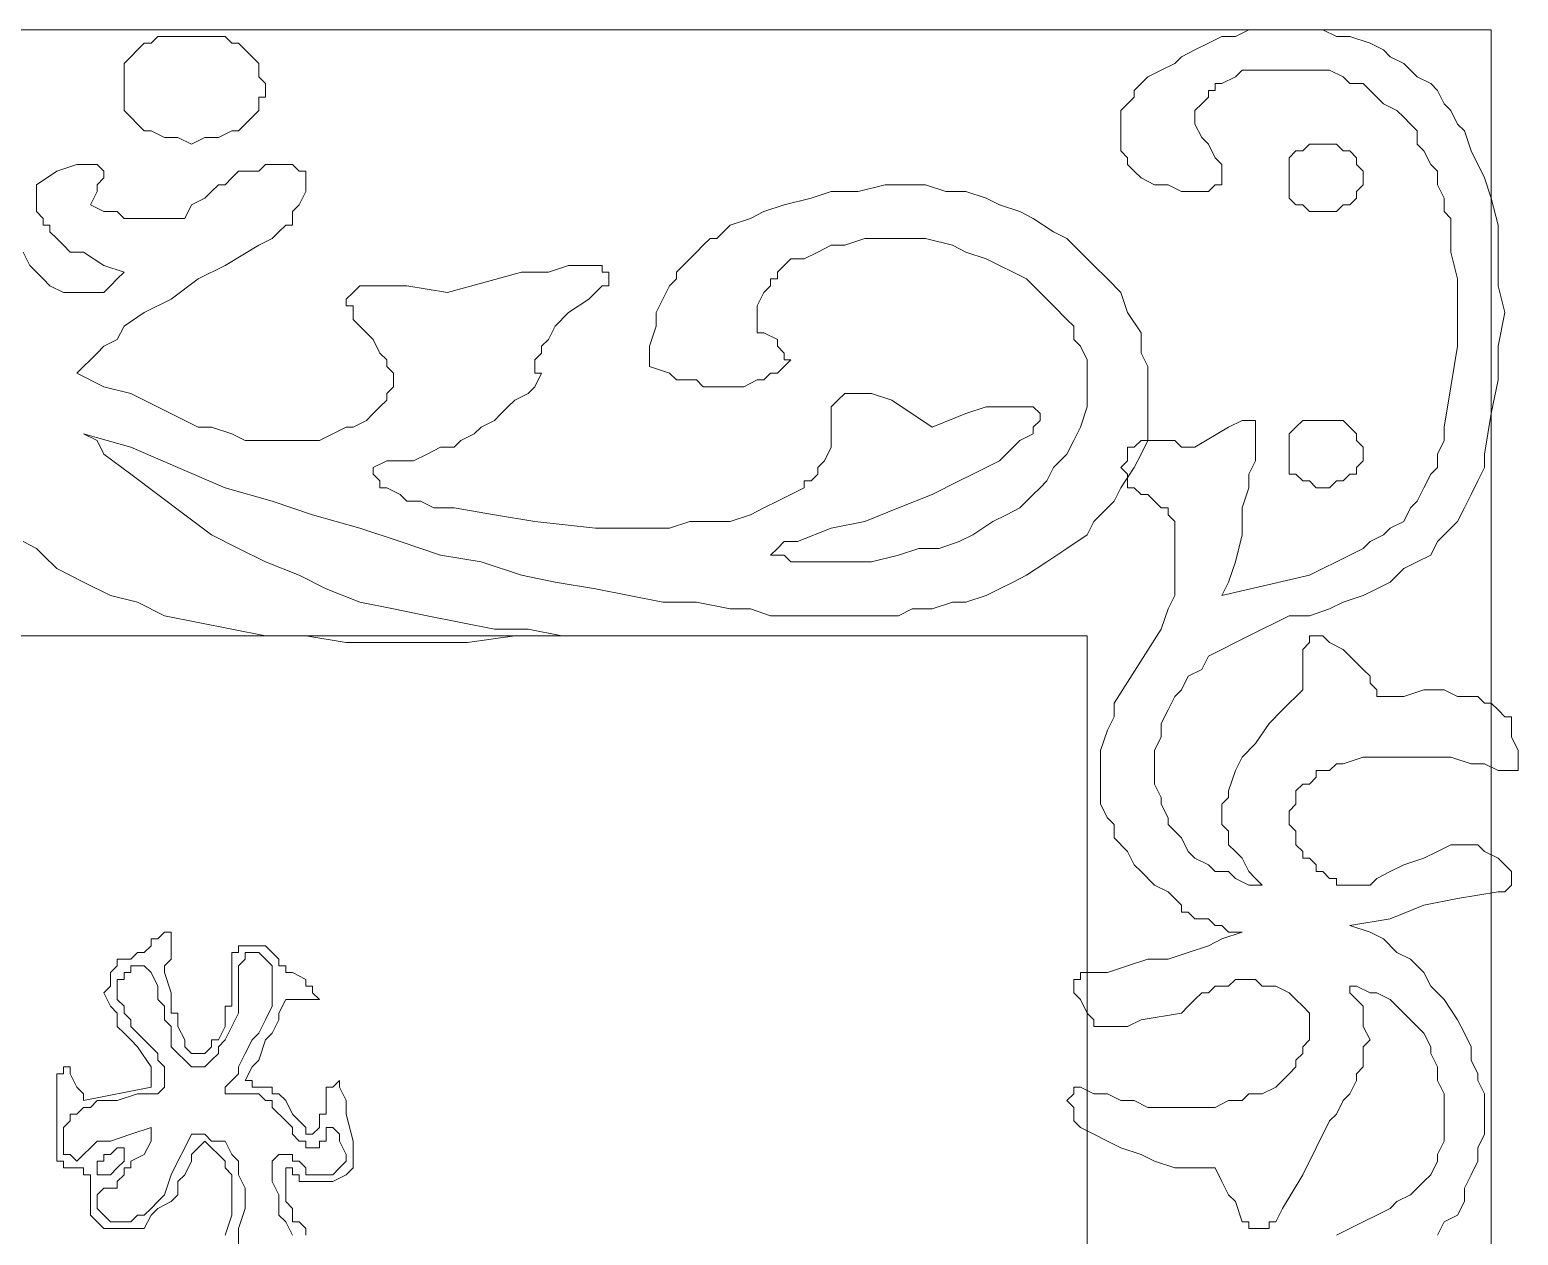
# Model space of a CAD drawing. Extents: x -66030 to 95157, y -13132 to 45879.
# Drawn here: x -17823 to -16960, y 15600 to 16300 of the extents above; entities that cross this region are included whole.
import ezdxf

# ---------------------------------------------------------------- set-up
doc = ezdxf.new("R2010")
doc.units = 0
doc.header["$LTSCALE"] = 100
doc.header["$MEASUREMENT"] = 0
doc.layers.get('0').update_dxf_attribs({"linetype": 'CONTINUOUS'})

msp = doc.modelspace()

# ---------------------------------------------------------------- linework, layer by layer
at = {"lineweight": 0}
for points in [[(-18710.04, 16299.58), (-16975.79, 16299.58), (-16975.79, 13143.56), (-18710.04, 13143.56), (-18710.04, 16299.58)], [(-17729.64, 16233.18), (-17737.46, 16237.08), (-17745.27, 16237.08), (-17753.08, 16240.99), (-17756.99, 16240.99), (-17760.89, 16244.9), (-17760.89, 16244.9), (-17764.8, 16248.8), (-17764.8, 16248.8), (-17768.7, 16252.71), (-17768.7, 16256.61), (-17768.7, 16260.52), (-17768.7, 16260.52), (-17768.7, 16264.43), (-17768.7, 16268.33), (-17768.7, 16272.24), (-17768.7, 16276.14), (-17768.7, 16280.05), (-17764.8, 16283.96), (-17764.8, 16283.96), (-17760.89, 16287.86), (-17760.89, 16287.86), (-17756.99, 16291.77), (-17753.08, 16291.77), (-17749.17, 16295.67), (-17745.27, 16295.67), (-17737.46, 16295.67), (-17729.64, 16295.67), (-17721.83, 16295.67), (-17714.02, 16295.67), (-17710.11, 16295.67), (-17706.21, 16291.77), (-17702.3, 16291.77), (-17698.4, 16287.86), (-17698.4, 16287.86), (-17694.49, 16283.96), (-17694.49, 16283.96), (-17690.58, 16280.05), (-17690.58, 16276.14), (-17690.58, 16272.24), (-17686.68, 16268.33), (-17686.68, 16264.43), (-17686.68, 16260.52), (-17690.58, 16260.52), (-17690.58, 16256.61), (-17690.58, 16252.71), (-17694.49, 16248.8), (-17694.49, 16248.8), (-17698.4, 16244.9), (-17698.4, 16244.9), (-17702.3, 16240.99), (-17706.21, 16240.99), (-17714.02, 16237.08), (-17721.83, 16237.08), (-17729.64, 16233.18)], [(-17092.97, 16213.65), (-17092.97, 16209.74), (-17092.97, 16205.84), (-17092.97, 16201.93), (-17089.07, 16198.02), (-17085.16, 16198.02), (-17081.25, 16194.12), (-17077.35, 16194.12), (-17073.44, 16194.12), (-17069.54, 16194.12), (-17065.63, 16194.12), (-17061.72, 16198.02), (-17057.82, 16198.02), (-17053.91, 16201.93), (-17053.91, 16205.84), (-17050.01, 16209.74), (-17050.01, 16213.65), (-17050.01, 16217.55), (-17053.91, 16221.46), (-17053.91, 16225.37), (-17057.82, 16229.27), (-17061.72, 16229.27), (-17065.63, 16233.18), (-17069.54, 16233.18), (-17073.44, 16233.18), (-17077.35, 16233.18), (-17081.25, 16233.18), (-17085.16, 16229.27), (-17089.07, 16229.27), (-17092.97, 16225.37), (-17092.97, 16221.46), (-17092.97, 16217.55), (-17092.97, 16213.65)], [(-17092.97, 16053.5), (-17092.97, 16049.6), (-17092.97, 16045.69), (-17092.97, 16041.79), (-17089.07, 16041.79), (-17085.16, 16037.88), (-17081.25, 16037.88), (-17077.35, 16033.97), (-17073.44, 16033.97), (-17069.54, 16033.97), (-17065.63, 16037.88), (-17061.72, 16037.88), (-17057.82, 16041.79), (-17053.91, 16041.79), (-17053.91, 16045.69), (-17050.01, 16049.6), (-17050.01, 16053.5), (-17050.01, 16057.41), (-17053.91, 16061.32), (-17053.91, 16065.22), (-17057.82, 16069.13), (-17061.72, 16073.03), (-17065.63, 16073.03), (-17069.54, 16073.03), (-17073.44, 16073.03), (-17077.35, 16073.03), (-17081.25, 16073.03), (-17085.16, 16073.03), (-17089.07, 16069.13), (-17092.97, 16065.22), (-17092.97, 16061.32), (-17092.97, 16057.41), (-17092.97, 16053.5)], [(-18475.68, 15948.04), (-17210.15, 15948.04), (-17210.15, 13381.82), (-18475.68, 13381.82), (-18475.68, 15948.04)], [(-17780.42, 15635.56), (-17776.52, 15635.56), (-17776.52, 15635.56), (-17772.61, 15639.47), (-17772.61, 15639.47), (-17768.7, 15643.38), (-17768.7, 15651.19), (-17772.61, 15651.19), (-17776.52, 15647.28), (-17776.52, 15647.28), (-17780.42, 15647.28), (-17780.42, 15643.38), (-17784.33, 15643.38), (-17784.33, 15639.47), (-17784.33, 15639.47), (-17784.33, 15635.56), (-17784.33, 15635.56), (-17780.42, 15635.56), (-17780.42, 15635.56)]]:
    msp.add_lwpolyline(points, close=True, dxfattribs=at)
for points in [[(-17007.04, 15600.41), (-17003.13, 15608.22), (-16995.32, 15612.13), (-16991.42, 15619.94), (-16991.42, 15627.75), (-16987.51, 15635.56), (-16983.6, 15643.38), (-16983.6, 15651.19), (-16979.7, 15659), (-16979.7, 15666.81), (-16979.7, 15674.62), (-16979.7, 15682.44), (-16983.6, 15690.25), (-16983.6, 15694.15), (-16987.51, 15701.97), (-16987.51, 15709.78), (-16991.42, 15717.59), (-16995.32, 15725.4), (-17003.13, 15737.12), (-17010.95, 15744.93), (-17014.85, 15752.74), (-17022.66, 15760.56), (-17030.48, 15764.46), (-17038.29, 15772.27), (-17046.1, 15776.18), (-17057.82, 15780.09), (-17034.38, 15783.99), (-17014.85, 15791.8), (-16995.32, 15795.71), (-16971.89, 15799.62), (-16967.98, 15799.62), (-16967.98, 15799.62), (-16964.07, 15803.52), (-16964.07, 15803.52), (-16964.07, 15807.43), (-16964.07, 15807.43), (-16964.07, 15807.43), (-16964.07, 15811.33), (-16967.98, 15815.24), (-16967.98, 15815.24), (-16971.89, 15819.15), (-16979.7, 15823.05), (-16983.6, 15826.96), (-16983.6, 15826.96), (-16987.51, 15826.96), (-16995.32, 15826.96), (-16999.23, 15826.96), (-17007.04, 15823.05), (-17014.85, 15819.15), (-17026.57, 15815.24), (-17034.38, 15811.33), (-17042.19, 15807.43), (-17046.1, 15803.52), (-17050.01, 15803.52), (-17053.91, 15803.52), (-17057.82, 15803.52), (-17061.72, 15803.52), (-17065.63, 15803.52), (-17065.63, 15807.43), (-17069.54, 15807.43), (-17073.44, 15811.33), (-17077.35, 15811.33), (-17077.35, 15815.24), (-17081.25, 15819.15), (-17085.16, 15819.15), (-17085.16, 15823.05), (-17089.07, 15826.96), (-17089.07, 15834.77), (-17092.97, 15838.68), (-17092.97, 15842.58), (-17092.97, 15846.49), (-17092.97, 15846.49), (-17089.07, 15850.39), (-17089.07, 15854.3), (-17089.07, 15858.2), (-17085.16, 15862.11), (-17081.25, 15862.11), (-17077.35, 15866.02), (-17077.35, 15869.92), (-17069.54, 15869.92), (-17065.63, 15873.83), (-17061.72, 15873.83), (-17050.01, 15877.73), (-17038.29, 15877.73), (-17030.48, 15877.73), (-17018.76, 15877.73), (-17007.04, 15877.73), (-16999.23, 15877.73), (-16987.51, 15873.83), (-16979.7, 15873.83), (-16971.89, 15869.92), (-16967.98, 15869.92), (-16967.98, 15869.92), (-16964.07, 15869.92), (-16964.07, 15869.92), (-16960.17, 15869.92), (-16960.17, 15873.83), (-16960.17, 15873.83), (-16960.17, 15877.73), (-16960.17, 15881.64), (-16960.17, 15881.64), (-16964.07, 15889.45), (-16964.07, 15901.17), (-16967.98, 15901.17), (-16971.89, 15905.08), (-16975.79, 15908.98), (-16979.7, 15908.98), (-16983.6, 15912.89), (-16987.51, 15912.89), (-16991.42, 15912.89), (-16995.32, 15912.89), (-17003.13, 15916.79), (-17014.85, 15916.79), (-17026.57, 15912.89), (-17042.19, 15912.89), (-17042.19, 15916.79), (-17046.1, 15920.7), (-17046.1, 15924.61), (-17050.01, 15928.51), (-17053.91, 15932.42), (-17057.82, 15936.32), (-17061.72, 15940.23), (-17069.54, 15944.14), (-17073.44, 15948.04), (-17073.44, 15948.04), (-17077.35, 15948.04), (-17077.35, 15948.04), (-17081.25, 15948.04), (-17081.25, 15948.04), (-17081.25, 15944.14), (-17081.25, 15944.14), (-17085.16, 15940.23), (-17085.16, 15936.32), (-17085.16, 15928.51), (-17085.16, 15920.7), (-17085.16, 15916.79), (-17085.16, 15916.79), (-17096.88, 15905.08), (-17104.69, 15897.26), (-17112.5, 15885.55), (-17120.31, 15877.73), (-17124.22, 15869.92), (-17128.13, 15858.2), (-17128.13, 15854.3), (-17132.03, 15850.39), (-17132.03, 15846.49), (-17132.03, 15842.58), (-17132.03, 15838.68), (-17128.13, 15834.77), (-17128.13, 15826.96), (-17124.22, 15823.05), (-17120.31, 15819.15), (-17116.41, 15811.33), (-17112.5, 15807.43), (-17108.6, 15803.52), (-17116.41, 15803.52), (-17124.22, 15807.43), (-17128.13, 15811.33), (-17135.94, 15811.33), (-17139.84, 15815.24), (-17147.65, 15819.15), (-17151.56, 15823.05), (-17155.47, 15830.86), (-17159.37, 15834.77), (-17163.28, 15838.68), (-17163.28, 15842.58), (-17167.18, 15850.39), (-17167.18, 15854.3), (-17171.09, 15862.11), (-17171.09, 15869.92), (-17171.09, 15873.83), (-17171.09, 15881.64), (-17167.18, 15889.45), (-17167.18, 15897.26), (-17163.28, 15905.08), (-17159.37, 15912.89), (-17155.47, 15916.79), (-17151.56, 15924.61), (-17143.75, 15928.51), (-17139.84, 15936.32), (-17132.03, 15940.23), (-17124.22, 15944.14), (-17116.41, 15948.04), (-17108.6, 15951.95), (-17100.78, 15955.85), (-17092.97, 15959.76), (-17081.25, 15959.76), (-17069.54, 15963.67), (-17061.72, 15967.57), (-17050.01, 15971.48), (-17042.19, 15975.38), (-17034.38, 15979.29), (-17026.57, 15987.1), (-17018.76, 15991.01), (-17010.95, 15994.91), (-17007.04, 16002.73), (-16999.23, 16010.54), (-16995.32, 16014.44), (-16991.42, 16022.26), (-16987.51, 16030.07), (-16983.6, 16037.88), (-16979.7, 16045.69), (-16979.7, 16053.5), (-16975.79, 16076.94), (-16971.89, 16096.47), (-16971.89, 16116), (-16967.98, 16135.53), (-16971.89, 16151.15), (-16971.89, 16170.68), (-16971.89, 16186.31), (-16975.79, 16201.93), (-16979.7, 16213.65), (-16987.51, 16229.27), (-16991.42, 16240.99), (-16995.32, 16244.9), (-16999.23, 16252.71), (-17003.13, 16256.61), (-17007.04, 16264.43), (-17010.95, 16268.33), (-17018.76, 16272.24), (-17022.66, 16276.14), (-17026.57, 16280.05), (-17034.38, 16283.96), (-17038.29, 16287.86), (-17046.1, 16291.77), (-17057.82, 16295.67), (-17065.63, 16295.67), (-17073.44, 16299.58), (-17081.25, 16299.58), (-17089.07, 16299.58), (-17100.78, 16299.58), (-17108.6, 16299.58), (-17116.41, 16299.58), (-17124.22, 16295.67), (-17132.03, 16295.67), (-17139.84, 16291.77), (-17147.65, 16287.86), (-17155.47, 16283.96), (-17159.37, 16280.05), (-17167.18, 16276.14), (-17175, 16272.24), (-17178.9, 16268.33), (-17182.81, 16264.43), (-17182.81, 16260.52), (-17186.71, 16256.61), (-17190.62, 16252.71), (-17190.62, 16248.8), (-17190.62, 16244.9), (-17190.62, 16240.99), (-17190.62, 16237.08), (-17190.62, 16233.18), (-17190.62, 16229.27), (-17186.71, 16225.37), (-17186.71, 16221.46), (-17182.81, 16217.55), (-17178.9, 16213.65), (-17171.09, 16209.74), (-17163.28, 16209.74), (-17155.47, 16205.84), (-17147.65, 16205.84), (-17143.75, 16205.84), (-17139.84, 16205.84), (-17135.94, 16209.74), (-17132.03, 16209.74), (-17132.03, 16209.74), (-17132.03, 16213.65), (-17132.03, 16213.65), (-17132.03, 16217.55), (-17132.03, 16221.46), (-17135.94, 16225.37), (-17139.84, 16233.18), (-17143.75, 16237.08), (-17147.65, 16244.9), (-17147.65, 16248.8), (-17147.65, 16252.71), (-17143.75, 16256.61), (-17139.84, 16260.52), (-17139.84, 16264.43), (-17135.94, 16264.43), (-17135.94, 16268.33), (-17132.03, 16268.33), (-17124.22, 16272.24), (-17120.31, 16276.14), (-17112.5, 16276.14), (-17100.78, 16276.14), (-17092.97, 16276.14), (-17081.25, 16276.14), (-17073.44, 16276.14), (-17069.54, 16276.14), (-17061.72, 16272.24), (-17057.82, 16268.33), (-17050.01, 16268.33), (-17046.1, 16264.43), (-17042.19, 16260.52), (-17038.29, 16256.61), (-17030.48, 16252.71), (-17026.57, 16248.8), (-17022.66, 16244.9), (-17018.76, 16240.99), (-17018.76, 16233.18), (-17014.85, 16229.27), (-17010.95, 16221.46), (-17007.04, 16217.55), (-17007.04, 16209.74), (-17003.13, 16201.93), (-17003.13, 16194.12), (-16999.23, 16190.21), (-16999.23, 16178.49), (-16999.23, 16170.68), (-16995.32, 16155.06), (-16995.32, 16135.53), (-16995.32, 16116), (-16999.23, 16092.56), (-17003.13, 16069.13), (-17003.13, 16061.32), (-17007.04, 16053.5), (-17007.04, 16045.69), (-17010.95, 16041.79), (-17014.85, 16033.97), (-17018.76, 16026.16), (-17022.66, 16022.26), (-17026.57, 16014.44), (-17034.38, 16010.54), (-17038.29, 16006.63), (-17046.1, 16002.73), (-17050.01, 15998.82), (-17057.82, 15994.91), (-17065.63, 15991.01), (-17073.44, 15987.1), (-17081.25, 15983.2), (-17132.03, 15971.48), (-17128.13, 15979.29), (-17124.22, 15991.01), (-17120.31, 16006.63), (-17120.31, 16022.26), (-17116.41, 16033.97), (-17116.41, 16041.79), (-17112.5, 16049.6), (-17112.5, 16057.41), (-17112.5, 16061.32), (-17112.5, 16069.13), (-17112.5, 16073.03), (-17112.5, 16073.03), (-17112.5, 16073.03), (-17112.5, 16073.03), (-17116.41, 16073.03), (-17116.41, 16073.03), (-17116.41, 16073.03), (-17120.31, 16073.03), (-17128.13, 16069.13), (-17147.65, 16057.41), (-17151.56, 16057.41), (-17155.47, 16057.41), (-17159.37, 16061.32), (-17163.28, 16061.32), (-17167.18, 16061.32), (-17175, 16061.32), (-17178.9, 16061.32), (-17182.81, 16057.41), (-17186.71, 16057.41), (-17186.71, 16053.5), (-17186.71, 16049.6), (-17190.62, 16045.69), (-17186.71, 16041.79), (-17186.71, 16037.88), (-17186.71, 16033.97), (-17182.81, 16033.97), (-17178.9, 16030.07), (-17175, 16030.07), (-17171.09, 16026.16), (-17167.18, 16022.26), (-17163.28, 16022.26), (-17163.28, 16018.35), (-17159.37, 16014.44), (-17159.37, 16006.63), (-17159.37, 16002.73), (-17159.37, 15998.82), (-17159.37, 15991.01), (-17159.37, 15983.2), (-17159.37, 15979.29), (-17159.37, 15971.48), (-17163.28, 15963.67), (-17167.18, 15951.95), (-17194.53, 15908.98), (-17194.53, 15901.17), (-17198.43, 15893.36), (-17202.34, 15881.64), (-17202.34, 15873.83), (-17202.34, 15866.02), (-17202.34, 15858.2), (-17202.34, 15850.39), (-17198.43, 15842.58), (-17194.53, 15838.68), (-17194.53, 15830.86), (-17186.71, 15823.05), (-17182.81, 15815.24), (-17178.9, 15811.33), (-17171.09, 15803.52), (-17163.28, 15799.62), (-17155.47, 15791.8), (-17155.47, 15787.9), (-17151.56, 15787.9), (-17147.65, 15783.99), (-17139.84, 15783.99), (-17135.94, 15780.09), (-17132.03, 15780.09), (-17128.13, 15776.18), (-17120.31, 15776.18), (-17132.03, 15772.27), (-17139.84, 15768.37), (-17151.56, 15764.46), (-17163.28, 15760.56), (-17175, 15760.56), (-17186.71, 15756.65), (-17198.43, 15752.74), (-17210.15, 15752.74), (-17214.06, 15752.74), (-17214.06, 15752.74), (-17214.06, 15748.84), (-17217.96, 15748.84), (-17217.96, 15748.84), (-17217.96, 15744.93), (-17217.96, 15744.93), (-17217.96, 15741.03), (-17214.06, 15737.12), (-17210.15, 15729.31), (-17206.24, 15725.4), (-17206.24, 15725.4), (-17206.24, 15721.5), (-17206.24, 15721.5), (-17206.24, 15721.5), (-17202.34, 15721.5), (-17194.53, 15721.5), (-17186.71, 15721.5), (-17178.9, 15725.4), (-17155.47, 15729.31), (-17151.56, 15733.21), (-17147.65, 15737.12), (-17143.75, 15741.03), (-17139.84, 15741.03), (-17135.94, 15744.93), (-17132.03, 15744.93), (-17128.13, 15744.93), (-17124.22, 15748.84), (-17120.31, 15748.84), (-17116.41, 15748.84), (-17112.5, 15748.84), (-17108.6, 15744.93), (-17104.69, 15744.93), (-17100.78, 15744.93), (-17092.97, 15741.03), (-17089.07, 15737.12), (-17085.16, 15733.21), (-17085.16, 15733.21), (-17081.25, 15729.31), (-17081.25, 15725.4), (-17081.25, 15721.5), (-17081.25, 15717.59), (-17081.25, 15713.68), (-17081.25, 15713.68), (-17085.16, 15709.78), (-17085.16, 15705.87), (-17089.07, 15701.97), (-17089.07, 15698.06), (-17092.97, 15694.15), (-17096.88, 15690.25), (-17100.78, 15686.34), (-17108.6, 15682.44), (-17116.41, 15682.44), (-17120.31, 15678.53), (-17128.13, 15678.53), (-17135.94, 15674.62), (-17139.84, 15674.62), (-17147.65, 15674.62), (-17155.47, 15674.62), (-17163.28, 15674.62), (-17171.09, 15674.62), (-17175, 15674.62), (-17182.81, 15678.53), (-17190.62, 15678.53), (-17198.43, 15682.44), (-17206.24, 15682.44), (-17214.06, 15686.34), (-17217.96, 15686.34), (-17217.96, 15686.34), (-17217.96, 15682.44), (-17217.96, 15682.44), (-17221.87, 15678.53), (-17221.87, 15678.53), (-17217.96, 15674.62), (-17217.96, 15666.81), (-17214.06, 15662.91), (-17206.24, 15659), (-17198.43, 15655.09), (-17190.62, 15651.19), (-17178.9, 15647.28), (-17171.09, 15643.38), (-17159.37, 15639.47), (-17147.65, 15639.47), (-17135.94, 15639.47), (-17132.03, 15631.66), (-17128.13, 15623.85), (-17124.22, 15619.94), (-17120.31, 15608.22), (-17116.41, 15608.22), (-17116.41, 15604.32), (-17112.5, 15604.32), (-17108.6, 15604.32), (-17104.69, 15604.32), (-17104.69, 15608.22), (-17100.78, 15608.22), (-17096.88, 15616.03), (-17085.16, 15635.56), (-17069.54, 15666.81), (-17065.63, 15670.72), (-17061.72, 15678.53), (-17057.82, 15682.44), (-17053.91, 15690.25), (-17053.91, 15694.15), (-17050.01, 15698.06), (-17050.01, 15705.87), (-17050.01, 15709.78), (-17046.1, 15713.68), (-17050.01, 15721.5), (-17050.01, 15725.4), (-17050.01, 15729.31), (-17050.01, 15733.21), (-17053.91, 15737.12), (-17057.82, 15741.03), (-17057.82, 15744.93), (-17053.91, 15744.93), (-17046.1, 15741.03), (-17042.19, 15741.03), (-17034.38, 15737.12), (-17030.48, 15733.21), (-17026.57, 15729.31), (-17022.66, 15725.4), (-17018.76, 15721.5), (-17014.85, 15717.59), (-17010.95, 15709.78), (-17010.95, 15705.87), (-17007.04, 15698.06), (-17007.04, 15690.25), (-17003.13, 15682.44), (-17003.13, 15674.62), (-17003.13, 15666.81), (-17003.13, 15659), (-17003.13, 15655.09), (-17007.04, 15647.28), (-17007.04, 15643.38), (-17010.95, 15635.56), (-17014.85, 15631.66), (-17018.76, 15627.75), (-17022.66, 15623.85), (-17030.48, 15619.94), (-17034.38, 15616.03), (-17042.19, 15612.13), (-17050.01, 15608.22), (-17057.82, 15604.32), (-17065.63, 15600.41)], [(-17827.29, 16170.68), (-17823.39, 16162.87), (-17819.48, 16158.96), (-17815.58, 16155.06), (-17811.67, 16151.15), (-17803.86, 16147.25), (-17799.95, 16147.25), (-17796.05, 16147.25), (-17792.14, 16147.25), (-17788.23, 16147.25), (-17784.33, 16147.25), (-17780.42, 16147.25), (-17776.52, 16151.15), (-17772.61, 16155.06), (-17768.7, 16158.96), (-17780.42, 16162.87), (-17792.14, 16170.68), (-17799.95, 16170.68), (-17803.86, 16174.59), (-17807.76, 16178.49), (-17811.67, 16182.4), (-17811.67, 16186.31), (-17815.58, 16186.31), (-17815.58, 16190.21), (-17819.48, 16194.12), (-17819.48, 16198.02), (-17819.48, 16201.93), (-17819.48, 16205.84), (-17819.48, 16209.74), (-17807.76, 16217.55), (-17796.05, 16221.46), (-17792.14, 16221.46), (-17792.14, 16221.46), (-17788.23, 16221.46), (-17784.33, 16221.46), (-17784.33, 16221.46), (-17784.33, 16221.46), (-17780.42, 16217.55), (-17780.42, 16213.65), (-17784.33, 16209.74), (-17784.33, 16205.84), (-17788.23, 16198.02), (-17780.42, 16194.12), (-17772.61, 16194.12), (-17768.7, 16190.21), (-17760.89, 16190.21), (-17753.08, 16190.21), (-17745.27, 16190.21), (-17741.36, 16190.21), (-17733.55, 16190.21), (-17729.64, 16198.02), (-17721.83, 16201.93), (-17717.93, 16205.84), (-17714.02, 16209.74), (-17710.11, 16209.74), (-17706.21, 16213.65), (-17702.3, 16217.55), (-17694.49, 16217.55), (-17690.58, 16217.55), (-17686.68, 16221.46), (-17682.77, 16221.46), (-17678.87, 16221.46), (-17674.96, 16221.46), (-17671.05, 16221.46), (-17667.15, 16217.55), (-17663.24, 16217.55), (-17663.24, 16209.74), (-17663.24, 16205.84), (-17667.15, 16198.02), (-17671.05, 16194.12), (-17671.05, 16190.21), (-17671.05, 16186.31), (-17674.96, 16186.31), (-17678.87, 16182.4), (-17682.77, 16178.49), (-17690.58, 16174.59), (-17710.11, 16162.87), (-17725.74, 16155.06), (-17741.36, 16143.34), (-17756.99, 16135.53), (-17768.7, 16127.72), (-17772.61, 16119.9), (-17780.42, 16116), (-17784.33, 16112.09), (-17788.23, 16108.19), (-17792.14, 16104.28), (-17796.05, 16100.37), (-17780.42, 16092.56), (-17764.8, 16088.66), (-17733.55, 16073.03), (-17725.74, 16069.13), (-17717.93, 16069.13), (-17706.21, 16065.22), (-17698.4, 16061.32), (-17686.68, 16061.32), (-17678.87, 16061.32), (-17667.15, 16061.32), (-17655.43, 16061.32), (-17647.62, 16065.22), (-17639.81, 16069.13), (-17635.9, 16069.13), (-17628.09, 16073.03), (-17624.18, 16076.94), (-17620.28, 16080.84), (-17616.37, 16084.75), (-17616.37, 16088.66), (-17612.47, 16092.56), (-17612.47, 16096.47), (-17612.47, 16100.37), (-17616.37, 16104.28), (-17616.37, 16108.19), (-17620.28, 16112.09), (-17624.18, 16119.9), (-17628.09, 16123.81), (-17631.99, 16127.72), (-17635.9, 16131.62), (-17635.9, 16135.53), (-17635.9, 16139.43), (-17639.81, 16139.43), (-17639.81, 16143.34), (-17639.81, 16143.34), (-17635.9, 16147.25), (-17635.9, 16147.25), (-17631.99, 16151.15), (-17631.99, 16151.15), (-17628.09, 16151.15), (-17620.28, 16151.15), (-17616.37, 16151.15), (-17604.65, 16151.15), (-17581.22, 16147.25), (-17538.25, 16158.96), (-17522.63, 16158.96), (-17510.91, 16162.87), (-17503.1, 16162.87), (-17495.29, 16162.87), (-17491.38, 16162.87), (-17491.38, 16158.96), (-17487.47, 16158.96), (-17487.47, 16158.96), (-17487.47, 16155.06), (-17487.47, 16155.06), (-17487.47, 16151.15), (-17491.38, 16151.15), (-17499.19, 16143.34), (-17510.91, 16135.53), (-17518.72, 16127.72), (-17522.63, 16119.9), (-17526.53, 16116), (-17526.53, 16112.09), (-17526.53, 16112.09), (-17530.44, 16108.19), (-17530.44, 16104.28), (-17530.44, 16104.28), (-17530.44, 16100.37), (-17526.53, 16100.37), (-17530.44, 16092.56), (-17534.35, 16088.66), (-17542.16, 16084.75), (-17546.06, 16080.84), (-17549.97, 16076.94), (-17553.88, 16073.03), (-17561.69, 16069.13), (-17565.59, 16065.22), (-17573.41, 16061.32), (-17577.31, 16057.41), (-17585.12, 16057.41), (-17592.94, 16053.5), (-17600.75, 16049.6), (-17608.56, 16049.6), (-17616.37, 16049.6), (-17624.18, 16045.69), (-17624.18, 16045.69), (-17624.18, 16041.79), (-17620.28, 16037.88), (-17620.28, 16033.97), (-17616.37, 16033.97), (-17608.56, 16030.07), (-17604.65, 16026.16), (-17596.84, 16026.16), (-17589.03, 16022.26), (-17577.31, 16022.26), (-17553.88, 16018.35), (-17530.44, 16014.44), (-17495.29, 16010.54), (-17479.66, 16010.54), (-17464.04, 16010.54), (-17452.32, 16010.54), (-17440.6, 16014.44), (-17424.98, 16014.44), (-17417.17, 16014.44), (-17405.45, 16018.35), (-17397.64, 16022.26), (-17389.82, 16026.16), (-17382.01, 16030.07), (-17374.2, 16033.97), (-17374.2, 16037.88), (-17370.3, 16037.88), (-17366.39, 16041.79), (-17366.39, 16045.69), (-17362.48, 16049.6), (-17358.58, 16057.41), (-17358.58, 16065.22), (-17358.58, 16069.13), (-17358.58, 16073.03), (-17358.58, 16076.94), (-17358.58, 16080.84), (-17358.58, 16080.84), (-17354.67, 16084.75), (-17354.67, 16084.75), (-17350.77, 16088.66), (-17350.77, 16088.66), (-17346.86, 16088.66), (-17342.95, 16088.66), (-17342.95, 16088.66), (-17339.05, 16088.66), (-17335.14, 16088.66), (-17323.42, 16084.75), (-17299.99, 16069.13), (-17280.46, 16076.94), (-17268.74, 16080.84), (-17257.02, 16080.84), (-17249.21, 16080.84), (-17245.3, 16080.84), (-17245.3, 16080.84), (-17241.4, 16080.84), (-17241.4, 16080.84), (-17237.49, 16076.94), (-17237.49, 16076.94), (-17237.49, 16073.03), (-17237.49, 16073.03), (-17241.4, 16069.13), (-17241.4, 16065.22), (-17249.21, 16061.32), (-17253.12, 16057.41), (-17260.93, 16049.6), (-17268.74, 16045.69), (-17276.55, 16041.79), (-17284.36, 16037.88), (-17299.99, 16030.07), (-17319.52, 16022.26), (-17339.05, 16014.44), (-17358.58, 16010.54), (-17378.11, 16002.73), (-17385.92, 16002.73), (-17389.82, 15998.82), (-17389.82, 15998.82), (-17393.73, 15994.91), (-17393.73, 15994.91), (-17389.82, 15994.91), (-17389.82, 15994.91), (-17385.92, 15994.91), (-17382.01, 15991.01), (-17370.3, 15991.01), (-17354.67, 15991.01), (-17335.14, 15991.01), (-17319.52, 15994.91), (-17307.8, 15998.82), (-17296.08, 15998.82), (-17284.36, 16002.73), (-17276.55, 16006.63), (-17264.83, 16014.44), (-17257.02, 16018.35), (-17249.21, 16022.26), (-17241.4, 16030.07), (-17237.49, 16033.97), (-17233.59, 16037.88), (-17229.68, 16045.69), (-17221.87, 16053.5), (-17217.96, 16061.32), (-17214.06, 16069.13), (-17210.15, 16080.84), (-17210.15, 16088.66), (-17210.15, 16096.47), (-17210.15, 16104.28), (-17210.15, 16108.19), (-17214.06, 16116), (-17217.96, 16119.9), (-17217.96, 16127.72), (-17221.87, 16131.62), (-17229.68, 16139.43), (-17233.59, 16143.34), (-17237.49, 16147.25), (-17245.3, 16155.06), (-17253.12, 16158.96), (-17260.93, 16162.87), (-17268.74, 16166.78), (-17280.46, 16170.68), (-17288.27, 16174.59), (-17303.89, 16178.49), (-17315.61, 16178.49), (-17327.33, 16178.49), (-17339.05, 16178.49), (-17350.77, 16174.59), (-17358.58, 16174.59), (-17366.39, 16170.68), (-17374.2, 16166.78), (-17382.01, 16166.78), (-17385.92, 16162.87), (-17389.82, 16158.96), (-17389.82, 16155.06), (-17393.73, 16155.06), (-17393.73, 16151.15), (-17397.64, 16147.25), (-17401.54, 16139.43), (-17401.54, 16131.62), (-17401.54, 16123.81), (-17397.64, 16123.81), (-17389.82, 16119.9), (-17389.82, 16116), (-17385.92, 16112.09), (-17385.92, 16108.19), (-17382.01, 16108.19), (-17385.92, 16104.28), (-17385.92, 16104.28), (-17385.92, 16104.28), (-17389.82, 16100.37), (-17393.73, 16100.37), (-17397.64, 16096.47), (-17401.54, 16096.47), (-17409.35, 16092.56), (-17413.26, 16092.56), (-17417.17, 16092.56), (-17421.07, 16092.56), (-17424.98, 16092.56), (-17432.79, 16092.56), (-17436.7, 16096.47), (-17440.6, 16096.47), (-17448.41, 16096.47), (-17452.32, 16100.37), (-17464.04, 16104.28), (-17464.04, 16116), (-17460.13, 16127.72), (-17460.13, 16135.53), (-17456.23, 16143.34), (-17452.32, 16151.15), (-17448.41, 16155.06), (-17448.41, 16158.96), (-17444.51, 16162.87), (-17440.6, 16166.78), (-17436.7, 16170.68), (-17432.79, 16174.59), (-17428.88, 16178.49), (-17424.98, 16178.49), (-17417.17, 16186.31), (-17405.45, 16190.21), (-17397.64, 16194.12), (-17385.92, 16198.02), (-17370.3, 16201.93), (-17358.58, 16205.84), (-17342.95, 16205.84), (-17327.33, 16209.74), (-17315.61, 16209.74), (-17303.89, 16209.74), (-17292.18, 16205.84), (-17280.46, 16205.84), (-17268.74, 16201.93), (-17260.93, 16198.02), (-17249.21, 16194.12), (-17241.4, 16190.21), (-17229.68, 16182.4), (-17221.87, 16178.49), (-17214.06, 16170.68), (-17206.24, 16162.87), (-17198.43, 16155.06), (-17190.62, 16147.25), (-17186.71, 16135.53), (-17178.9, 16123.81), (-17178.9, 16112.09), (-17175, 16104.28), (-17175, 16092.56), (-17175, 16080.84), (-17175, 16073.03), (-17175, 16061.32), (-17178.9, 16053.5), (-17182.81, 16045.69), (-17190.62, 16033.97), (-17194.53, 16026.16), (-17198.43, 16022.26), (-17202.34, 16018.35), (-17206.24, 16014.44), (-17210.15, 16006.63), (-17221.87, 15998.82), (-17233.59, 15991.01), (-17245.3, 15983.2), (-17253.12, 15979.29), (-17260.93, 15975.38), (-17268.74, 15971.48), (-17280.46, 15967.57), (-17288.27, 15967.57), (-17299.99, 15963.67), (-17311.71, 15963.67), (-17319.52, 15959.76), (-17331.24, 15959.76), (-17342.95, 15959.76), (-17354.67, 15959.76), (-17366.39, 15959.76), (-17378.11, 15959.76), (-17393.73, 15959.76), (-17405.45, 15963.67), (-17417.17, 15963.67), (-17436.7, 15967.57), (-17456.23, 15967.57), (-17475.76, 15971.48), (-17495.29, 15975.38), (-17518.72, 15979.29), (-17538.25, 15983.2), (-17561.69, 15991.01), (-17585.12, 15994.91), (-17608.56, 16002.73), (-17631.99, 16010.54), (-17659.34, 16018.35), (-17682.77, 16026.16), (-17710.11, 16033.97), (-17737.46, 16045.69), (-17764.8, 16057.41), (-17792.14, 16065.22), (-17784.33, 16061.32), (-17780.42, 16053.5), (-17764.8, 16041.79), (-17749.17, 16030.07), (-17733.55, 16018.35), (-17717.93, 16006.63), (-17702.3, 15998.82), (-17686.68, 15991.01), (-17667.15, 15983.2), (-17651.52, 15975.38), (-17631.99, 15967.57), (-17612.47, 15963.67), (-17592.94, 15959.76), (-17573.41, 15955.85), (-17553.88, 15951.95), (-17534.35, 15951.95), (-17514.82, 15948.04), (-17542.16, 15948.04), (-17569.5, 15944.14), (-17592.94, 15944.14), (-17616.37, 15944.14), (-17639.81, 15944.14), (-17663.24, 15948.04), (-17686.68, 15948.04), (-17706.21, 15951.95), (-17725.74, 15955.85), (-17745.27, 15959.76), (-17760.89, 15967.57), (-17776.52, 15971.48), (-17792.14, 15979.29), (-17807.76, 15987.1), (-17815.58, 15994.91), (-17819.48, 15998.82), (-17827.29, 16002.73)], [(-17663.24, 15600.41), (-17663.24, 15604.32), (-17667.15, 15608.22), (-17671.05, 15608.22), (-17671.05, 15612.13), (-17671.05, 15616.03), (-17674.96, 15619.94), (-17674.96, 15627.75), (-17674.96, 15635.56), (-17674.96, 15639.47), (-17671.05, 15639.47), (-17671.05, 15639.47), (-17671.05, 15635.56), (-17667.15, 15635.56), (-17667.15, 15631.66), (-17663.24, 15631.66), (-17659.34, 15631.66), (-17651.52, 15631.66), (-17647.62, 15631.66), (-17639.81, 15635.56), (-17639.81, 15635.56), (-17635.9, 15639.47), (-17635.9, 15639.47), (-17635.9, 15643.38), (-17635.9, 15647.28), (-17635.9, 15655.09), (-17639.81, 15670.72), (-17639.81, 15678.53), (-17643.71, 15686.34), (-17643.71, 15690.25), (-17647.62, 15686.34), (-17647.62, 15686.34), (-17647.62, 15686.34), (-17651.52, 15686.34), (-17651.52, 15682.44), (-17651.52, 15678.53), (-17651.52, 15674.62), (-17651.52, 15670.72), (-17655.43, 15670.72), (-17655.43, 15666.81), (-17655.43, 15662.91), (-17655.43, 15662.91), (-17659.34, 15659), (-17659.34, 15659), (-17663.24, 15659), (-17663.24, 15662.91), (-17667.15, 15666.81), (-17671.05, 15670.72), (-17674.96, 15678.53), (-17678.87, 15682.44), (-17682.77, 15682.44), (-17682.77, 15686.34), (-17686.68, 15686.34), (-17690.58, 15686.34), (-17694.49, 15686.34), (-17694.49, 15690.25), (-17698.4, 15690.25), (-17694.49, 15698.06), (-17690.58, 15701.97), (-17686.68, 15713.68), (-17682.77, 15717.59), (-17678.87, 15725.4), (-17678.87, 15729.31), (-17674.96, 15737.12), (-17674.96, 15737.12), (-17674.96, 15737.12), (-17671.05, 15737.12), (-17671.05, 15737.12), (-17667.15, 15737.12), (-17663.24, 15737.12), (-17659.34, 15737.12), (-17659.34, 15737.12), (-17655.43, 15737.12), (-17655.43, 15737.12), (-17655.43, 15737.12), (-17659.34, 15741.03), (-17659.34, 15741.03), (-17659.34, 15744.93), (-17663.24, 15744.93), (-17663.24, 15748.84), (-17671.05, 15752.74), (-17674.96, 15752.74), (-17674.96, 15756.65), (-17678.87, 15756.65), (-17678.87, 15756.65), (-17678.87, 15760.56), (-17678.87, 15760.56), (-17682.77, 15764.46), (-17682.77, 15764.46), (-17686.68, 15768.37), (-17686.68, 15768.37), (-17690.58, 15768.37), (-17694.49, 15768.37), (-17702.3, 15768.37), (-17702.3, 15764.46), (-17706.21, 15764.46), (-17706.21, 15760.56), (-17706.21, 15760.56), (-17706.21, 15756.65), (-17706.21, 15748.84), (-17706.21, 15744.93), (-17706.21, 15741.03), (-17706.21, 15733.21), (-17710.11, 15733.21), (-17710.11, 15729.31), (-17710.11, 15721.5), (-17714.02, 15713.68), (-17717.93, 15713.68), (-17717.93, 15709.78), (-17721.83, 15705.87), (-17725.74, 15705.87), (-17725.74, 15705.87), (-17729.64, 15705.87), (-17729.64, 15705.87), (-17733.55, 15709.78), (-17733.55, 15709.78), (-17733.55, 15713.68), (-17737.46, 15721.5), (-17737.46, 15725.4), (-17737.46, 15729.31), (-17741.36, 15729.31), (-17741.36, 15741.03), (-17745.27, 15752.74), (-17745.27, 15756.65), (-17741.36, 15760.56), (-17741.36, 15768.37), (-17741.36, 15772.27), (-17741.36, 15776.18), (-17741.36, 15776.18), (-17741.36, 15776.18), (-17741.36, 15776.18), (-17745.27, 15776.18), (-17745.27, 15776.18), (-17749.17, 15772.27), (-17753.08, 15772.27), (-17753.08, 15768.37), (-17756.99, 15764.46), (-17760.89, 15764.46), (-17764.8, 15760.56), (-17764.8, 15760.56), (-17772.61, 15760.56), (-17772.61, 15756.65), (-17772.61, 15756.65), (-17776.52, 15752.74), (-17776.52, 15752.74), (-17776.52, 15744.93), (-17780.42, 15741.03), (-17776.52, 15733.21), (-17772.61, 15729.31), (-17772.61, 15721.5), (-17768.7, 15717.59), (-17764.8, 15713.68), (-17760.89, 15709.78), (-17753.08, 15698.06), (-17753.08, 15694.15), (-17753.08, 15694.15), (-17753.08, 15690.25), (-17753.08, 15690.25), (-17753.08, 15686.34), (-17792.14, 15678.53), (-17792.14, 15682.44), (-17792.14, 15682.44), (-17796.05, 15686.34), (-17799.95, 15694.15), (-17799.95, 15694.15), (-17799.95, 15698.06), (-17799.95, 15698.06), (-17803.86, 15698.06), (-17803.86, 15698.06), (-17803.86, 15694.15), (-17807.76, 15694.15), (-17807.76, 15686.34), (-17807.76, 15682.44), (-17807.76, 15674.62), (-17807.76, 15670.72), (-17807.76, 15662.91), (-17807.76, 15659), (-17807.76, 15651.19), (-17807.76, 15647.28), (-17807.76, 15643.38), (-17807.76, 15643.38), (-17803.86, 15643.38), (-17803.86, 15639.47), (-17799.95, 15639.47), (-17799.95, 15639.47), (-17796.05, 15639.47), (-17792.14, 15639.47), (-17792.14, 15639.47), (-17792.14, 15639.47), (-17792.14, 15635.56), (-17788.23, 15635.56), (-17788.23, 15631.66), (-17788.23, 15627.75), (-17788.23, 15619.94), (-17788.23, 15616.03), (-17788.23, 15612.13), (-17788.23, 15612.13), (-17784.33, 15608.22), (-17784.33, 15608.22), (-17784.33, 15608.22), (-17780.42, 15604.32), (-17776.52, 15604.32), (-17772.61, 15604.32), (-17768.7, 15604.32), (-17764.8, 15604.32), (-17764.8, 15604.32), (-17760.89, 15604.32), (-17756.99, 15604.32), (-17753.08, 15612.13), (-17749.17, 15616.03), (-17741.36, 15619.94), (-17737.46, 15623.85), (-17737.46, 15631.66), (-17733.55, 15635.56), (-17729.64, 15643.38), (-17729.64, 15647.28), (-17725.74, 15651.19), (-17725.74, 15651.19), (-17721.83, 15655.09), (-17721.83, 15655.09), (-17721.83, 15655.09), (-17717.93, 15651.19), (-17717.93, 15651.19), (-17714.02, 15647.28), (-17714.02, 15647.28), (-17710.11, 15643.38), (-17710.11, 15639.47), (-17706.21, 15635.56), (-17706.21, 15627.75), (-17706.21, 15623.85), (-17706.21, 15619.94), (-17706.21, 15612.13), (-17710.11, 15600.41)], [(-17671.05, 15600.41), (-17674.96, 15608.22), (-17678.87, 15612.13), (-17678.87, 15619.94), (-17678.87, 15623.85), (-17682.77, 15631.66), (-17682.77, 15639.47), (-17682.77, 15643.38), (-17678.87, 15647.28), (-17674.96, 15647.28), (-17674.96, 15647.28), (-17671.05, 15647.28), (-17671.05, 15643.38), (-17667.15, 15643.38), (-17663.24, 15639.47), (-17663.24, 15635.56), (-17659.34, 15635.56), (-17655.43, 15635.56), (-17655.43, 15635.56), (-17651.52, 15635.56), (-17651.52, 15635.56), (-17647.62, 15635.56), (-17643.71, 15639.47), (-17643.71, 15639.47), (-17643.71, 15639.47), (-17639.81, 15643.38), (-17639.81, 15647.28), (-17639.81, 15647.28), (-17643.71, 15655.09), (-17643.71, 15659), (-17647.62, 15662.91), (-17647.62, 15662.91), (-17651.52, 15662.91), (-17651.52, 15662.91), (-17651.52, 15659), (-17651.52, 15655.09), (-17655.43, 15655.09), (-17655.43, 15655.09), (-17655.43, 15651.19), (-17659.34, 15651.19), (-17659.34, 15651.19), (-17659.34, 15651.19), (-17663.24, 15651.19), (-17663.24, 15655.09), (-17667.15, 15655.09), (-17671.05, 15659), (-17671.05, 15662.91), (-17674.96, 15666.81), (-17682.77, 15674.62), (-17682.77, 15678.53), (-17686.68, 15678.53), (-17690.58, 15682.44), (-17690.58, 15682.44), (-17694.49, 15682.44), (-17698.4, 15682.44), (-17702.3, 15682.44), (-17706.21, 15682.44), (-17706.21, 15682.44), (-17710.11, 15682.44), (-17710.11, 15686.34), (-17710.11, 15686.34), (-17706.21, 15690.25), (-17702.3, 15694.15), (-17702.3, 15698.06), (-17702.3, 15698.06), (-17698.4, 15705.87), (-17694.49, 15713.68), (-17690.58, 15717.59), (-17686.68, 15725.4), (-17682.77, 15733.21), (-17682.77, 15737.12), (-17682.77, 15741.03), (-17682.77, 15744.93), (-17682.77, 15748.84), (-17682.77, 15752.74), (-17682.77, 15756.65), (-17686.68, 15760.56), (-17686.68, 15760.56), (-17690.58, 15764.46), (-17690.58, 15764.46), (-17694.49, 15764.46), (-17694.49, 15764.46), (-17698.4, 15764.46), (-17698.4, 15760.56), (-17702.3, 15756.65), (-17702.3, 15752.74), (-17702.3, 15744.93), (-17702.3, 15737.12), (-17702.3, 15733.21), (-17702.3, 15729.31), (-17706.21, 15721.5), (-17710.11, 15713.68), (-17714.02, 15709.78), (-17714.02, 15705.87), (-17717.93, 15701.97), (-17717.93, 15701.97), (-17721.83, 15698.06), (-17725.74, 15698.06), (-17725.74, 15698.06), (-17729.64, 15698.06), (-17733.55, 15701.97), (-17733.55, 15701.97), (-17737.46, 15705.87), (-17737.46, 15705.87), (-17741.36, 15709.78), (-17741.36, 15713.68), (-17741.36, 15717.59), (-17741.36, 15721.5), (-17745.27, 15725.4), (-17745.27, 15729.31), (-17745.27, 15733.21), (-17749.17, 15737.12), (-17749.17, 15741.03), (-17749.17, 15744.93), (-17749.17, 15744.93), (-17753.08, 15752.74), (-17753.08, 15752.74), (-17756.99, 15756.65), (-17756.99, 15756.65), (-17760.89, 15756.65), (-17760.89, 15756.65), (-17764.8, 15756.65), (-17764.8, 15752.74), (-17768.7, 15752.74), (-17768.7, 15752.74), (-17768.7, 15748.84), (-17772.61, 15748.84), (-17772.61, 15744.93), (-17772.61, 15741.03), (-17772.61, 15737.12), (-17768.7, 15733.21), (-17768.7, 15729.31), (-17764.8, 15725.4), (-17764.8, 15721.5), (-17756.99, 15713.68), (-17753.08, 15709.78), (-17749.17, 15705.87), (-17749.17, 15701.97), (-17745.27, 15698.06), (-17745.27, 15694.15), (-17745.27, 15690.25), (-17745.27, 15686.34), (-17749.17, 15682.44), (-17753.08, 15682.44), (-17760.89, 15682.44), (-17772.61, 15678.53), (-17780.42, 15678.53), (-17784.33, 15678.53), (-17788.23, 15674.62), (-17792.14, 15674.62), (-17796.05, 15670.72), (-17799.95, 15670.72), (-17799.95, 15666.81), (-17803.86, 15662.91), (-17803.86, 15659), (-17803.86, 15655.09), (-17803.86, 15651.19), (-17803.86, 15651.19), (-17803.86, 15651.19), (-17803.86, 15647.28), (-17799.95, 15647.28), (-17796.05, 15643.38), (-17796.05, 15643.38), (-17792.14, 15647.28), (-17788.23, 15651.19), (-17784.33, 15655.09), (-17776.52, 15655.09), (-17764.8, 15659), (-17753.08, 15662.91), (-17753.08, 15662.91), (-17753.08, 15659), (-17753.08, 15659), (-17753.08, 15655.09), (-17753.08, 15655.09), (-17756.99, 15647.28), (-17764.8, 15643.38), (-17764.8, 15639.47), (-17768.7, 15639.47), (-17768.7, 15635.56), (-17772.61, 15631.66), (-17772.61, 15627.75), (-17776.52, 15627.75), (-17780.42, 15627.75), (-17780.42, 15627.75), (-17784.33, 15623.85), (-17784.33, 15623.85), (-17784.33, 15619.94), (-17784.33, 15616.03), (-17784.33, 15616.03), (-17780.42, 15612.13), (-17780.42, 15612.13), (-17780.42, 15612.13), (-17776.52, 15608.22), (-17772.61, 15608.22), (-17768.7, 15608.22), (-17764.8, 15608.22), (-17760.89, 15612.13), (-17756.99, 15612.13), (-17753.08, 15616.03), (-17749.17, 15619.94), (-17749.17, 15619.94), (-17745.27, 15623.85), (-17741.36, 15635.56), (-17737.46, 15643.38), (-17733.55, 15651.19), (-17729.64, 15659), (-17729.64, 15659), (-17725.74, 15659), (-17721.83, 15659), (-17721.83, 15659), (-17717.93, 15655.09), (-17714.02, 15655.09), (-17710.11, 15655.09), (-17706.21, 15647.28), (-17702.3, 15643.38), (-17702.3, 15635.56), (-17698.4, 15627.75), (-17698.4, 15623.85), (-17698.4, 15616.03), (-17702.3, 15604.32), (-17702.3, 15588.69)]]:
    msp.add_lwpolyline(points, dxfattribs=at)

doc.saveas('drawing.dxf')
